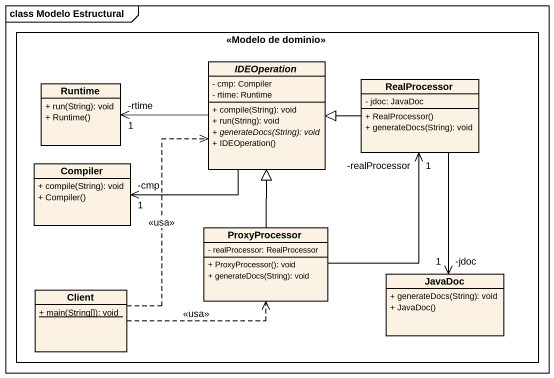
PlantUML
@startuml
mainframe class Modelo Estructural
hide circle
hide empty members
skinparam classAttributeIconSize 0
rectangle "<<Modelo de dominio>>" as Modelo_de_dominio {
  class Runtime {
    + run(String): void
    + Runtime()
  }
  abstract class IDEOperation {
    - cmp: Compiler
    - rtime: Runtime
    + compile(String): void
    + run(String): void
    {abstract} + generateDocs(String): void
    + IDEOperation()
  }
  class RealProcessor {
    - jdoc: JavaDoc
    + RealProcessor()
    + generateDocs(String): void
  }
  class Compiler {
    + compile(String): void
    + Compiler()
  }
  class ProxyProcessor {
    - realProcessor: RealProcessor
    + ProxyProcessor(): void
    + generateDocs(String): void
  }
  class Client {
    {static} + main(String[]): void
  }
  class JavaDoc {
    + generateDocs(String): void
    + JavaDoc()
  }
}
IDEOperation -left-> "-rtime\n1" Runtime
IDEOperation -left-> "-cmp\n1" Compiler
RealProcessor -left-|> IDEOperation
RealProcessor --> "-jdoc\n1" JavaDoc
ProxyProcessor -up-|> IDEOperation
ProxyProcessor -up-> "-realProcessor\n1" RealProcessor
Client .up.> IDEOperation : <<usa>>
Client .right.> ProxyProcessor : <<usa>>
@enduml
